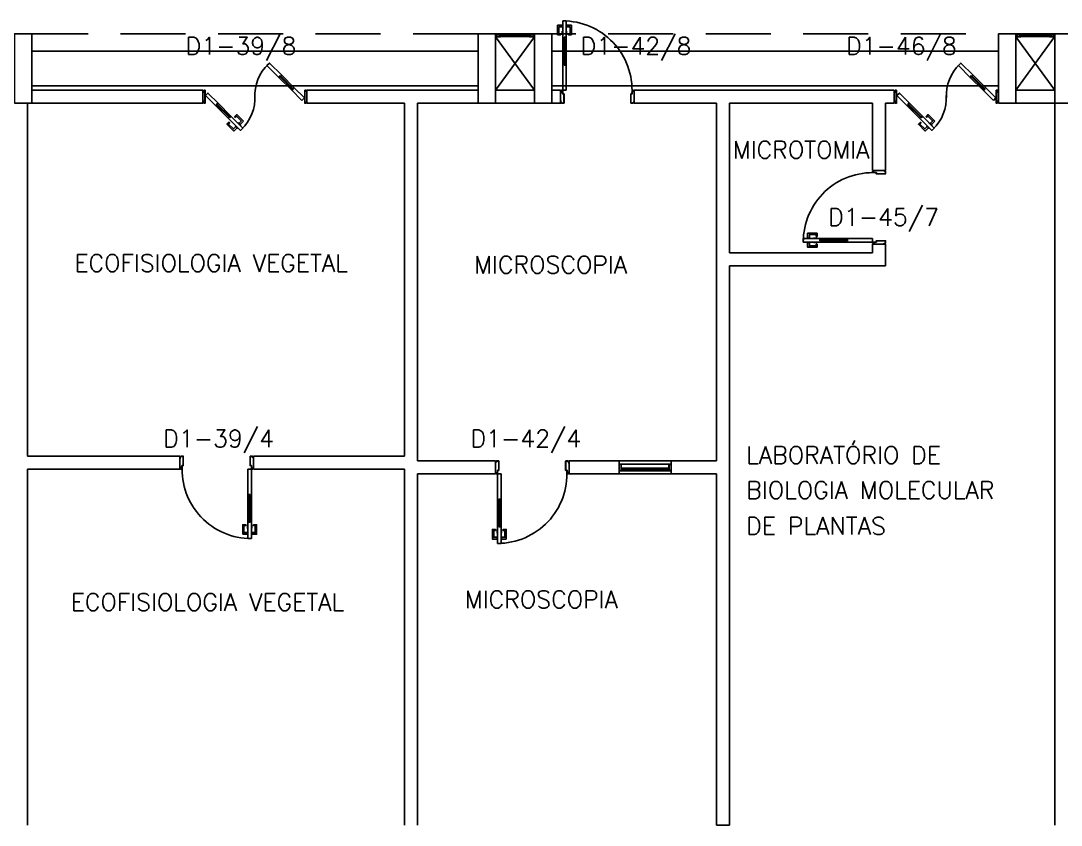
# Model space of a CAD drawing. Header units: millimetres. Extents: x 1887 to 2405, y 1100 to 1335.
# Drawn here: x 2173.48 to 2185.48, y 1165.6 to 1174.87 of the extents above; entities that cross this region are included whole.
import ezdxf

# ---------------------------------------------------------------- set-up
doc = ezdxf.new("R2010")
doc.units = ezdxf.units.MM
doc.linetypes.add('HIDDEN', pattern=[0.375, 0.25, -0.125])
for name, color, linetype in [('AR-ALV', 2, 'Continuous'), ('AR-ESQ', 1, 'Continuous'), ('AR-ESTC', 3, 'Continuous'), ('AR-PEITORIL', 1, 'Continuous'), ('AR-PORTA', 1, 'Continuous'), ('AR-PROJ', 1, 'HIDDEN'), ('AR-SHAFT', 1, 'Continuous'), ('DT-ESQ-BAGUETE-C', 2, 'Continuous'), ('DT-ESQ-BAGUETE-V', 1, 'Continuous'), ('DT-ESQ-CHAPA DOBRADA-V', 1, 'Continuous'), ('DT-ESQ-MARCO-V', 1, 'Continuous'), ('DT-ESQ-PERFIL CADEIRA-C', 2, 'Continuous'), ('DT-ESQ-PERFIL CADEIRA-V', 1, 'Continuous'), ('DT-ESQ-PERFIL U-C', 2, 'Continuous'), ('DT-ESQ-VENEZIANA-C', 2, 'Continuous'), ('DT-ESQ-VENEZIANA-V', 2, 'Continuous'), ('DT-ESQ-VIDRO-C', 2, 'Continuous'), ('ENDEREÇO', 2, 'Continuous'), ('maçaneta', 1, 'Continuous'), ('mov', 1, 'Continuous'), ('PM-PERFIL U-C', 2, 'Continuous'), ('PM-VIDRO', 1, 'Continuous'), ('pm1', 2, 'Continuous'), ('pm2', 2, 'Continuous'), ('TEXTO', 2, 'Continuous')]:
    doc.layers.add(name, color=color, linetype=linetype)
doc.styles.add('UNB-100', font='simplex.shx', dxfattribs={"height": 0.2})
doc.styles.add('UNB1-100', font='simplex.shx', dxfattribs={"height": 0.2})

# ---------------------------------------------------------------- blocks, each defined once
blk = doc.blocks.new('EF01-P')
at = {"layer": 'DT-ESQ-BAGUETE-C', "ltscale": 0.1}
for points in [[(0.002, 0.035), (0.015, 0.035), (0.015, 0.033), (0.002, 0.033), (0.002, 0.005), (0.015, 0.005), (0.015, 0.004), (0.002, 0.004, -0.414214), (0, 0.005), (0, 0.033, -0.414214)], [(0.448, 0.035), (0.435, 0.035), (0.435, 0.033), (0.448, 0.033), (0.448, 0.005), (0.435, 0.005), (0.435, 0.004), (0.448, 0.004, 0.414214), (0.45, 0.005), (0.45, 0.033, 0.414214)]]:
    blk.add_lwpolyline(points, format="xyb", close=True, dxfattribs=at)
at = {"layer": 'DT-ESQ-PERFIL CADEIRA-C', "color": 2, "ltscale": 0.1}
for points in [[(0.01, 0.002), (0.01, 0.003), (0.002, 0.003, 1), (0.002, 0), (0.015, 0, 0.414214), (0.016, 0.002), (0.016, 0.033), (0.043, 0.033)], [(0.407, 0.006), (0.432, 0.006), (0.432, 0.016), (0.433, 0.016), (0.433, 0.006, -0.414214), (0.432, 0.005), (0.407, 0.005), (0.394, 0.005, -1), (0.394, 0.008), (0.407, 0.008), (0.407, 0.02), (0.407, 0.032), (0.394, 0.032, -1), (0.394, 0.035), (0.407, 0.035), (0.433, 0.035, -0.414214), (0.435, 0.033), (0.435, 0.002), (0.448, 0.002)]]:
    blk.add_lwpolyline(points, format="xyb", dxfattribs=at)
at = {"layer": 'DT-ESQ-PERFIL CADEIRA-C', "ltscale": 0.1}
for points in [[(0.043, 0.006), (0.018, 0.006), (0.018, 0.016), (0.016, 0.016), (0.016, 0.006, 0.414214), (0.018, 0.005), (0.043, 0.005), (0.056, 0.005, 1), (0.056, 0.008), (0.043, 0.008), (0.043, 0.02), (0.043, 0.032), (0.056, 0.032, 1), (0.056, 0.035), (0.043, 0.035), (0.016, 0.035, 0.414214), (0.015, 0.033), (0.015, 0.002), (0.002, 0.002)], [(0.041, 0.02), (0.041, 0.032, -0.414214), (0.043, 0.033), (0.056, 0.033)], [(0.041, 0.02), (0.041, 0.008, 0.414214), (0.043, 0.006), (0.056, 0.006)], [(0.408, 0.02), (0.408, 0.032, 0.414214), (0.407, 0.033), (0.394, 0.033)], [(0.408, 0.02), (0.408, 0.008, -0.414214), (0.407, 0.006), (0.394, 0.006)], [(0.44, 0.002), (0.44, 0.003), (0.448, 0.003, -1), (0.448, 0), (0.435, 0, -0.414214), (0.433, 0.002), (0.433, 0.033), (0.407, 0.033)]]:
    blk.add_lwpolyline(points, format="xyb", dxfattribs=at)
at = {"layer": 'DT-ESQ-PERFIL CADEIRA-V', "ltscale": 0.1}
blk.add_line((0.015, 0), (0.435, 0), dxfattribs=at)
at = {"layer": 'DT-ESQ-VENEZIANA-C', "ltscale": 0.1}
for p, q in [((0.043, 0.011), (0.407, 0.011)), ((0.043, 0.009), (0.407, 0.009))]:
    blk.add_line(p, q, dxfattribs=at)
at = {"layer": 'DT-ESQ-VENEZIANA-V', "ltscale": 0.1}
blk.add_line((0.043, 0.031), (0.407, 0.031), dxfattribs=at)
blk = doc.blocks.new('EF03-P')
at = {"layer": 'DT-ESQ-BAGUETE-C', "ltscale": 0.1}
for points in [[(0.039, -0.05), (0.0255, -0.05), (0.0255, -0.0485), (0.039, -0.0485), (0.039, -0.0365), (0.0255, -0.0365), (0.0255, -0.035), (0.039, -0.035, -0.4142136), (0.0405, -0.0365), (0.0405, -0.0485, -0.4142136)], [(0.561, -0.05), (0.5745, -0.05), (0.5745, -0.0485), (0.561, -0.0485), (0.561, -0.0365), (0.5745, -0.0365), (0.5745, -0.035), (0.561, -0.035, 0.4142136), (0.5595, -0.0365), (0.5595, -0.0485, 0.4142136)]]:
    blk.add_lwpolyline(points, format="xyb", close=True, dxfattribs=at)
at = {"layer": 'DT-ESQ-BAGUETE-V', "ltscale": 0.1}
blk.add_line((0.561, -0.05), (0.039, -0.05), dxfattribs=at)
at = {"layer": 'DT-ESQ-CHAPA DOBRADA-V', "ltscale": 0.1}
blk.add_line((0.56, -0.067), (0.04, -0.067), dxfattribs=at)
at = {"layer": 'DT-ESQ-MARCO-V', "ltscale": 0.1}
for p, q in [((0.0235, -0.035), (0.5765, -0.035)), ((0.0235, -0.115), (0.5765, -0.115))]:
    blk.add_line(p, q, dxfattribs=at)
at = {"layer": 'DT-ESQ-PERFIL U-C', "ltscale": 0.1}
for points in [[(0.025, -0.0655), (0.025, -0.0655, 0.4142136), (0.0235, -0.067), (0.0235, -0.1135), (0.0015, -0.1135), (0.0015, -0.1), (0, -0.1), (0, -0.1135, 0.4142136), (0.0015, -0.115), (0.0235, -0.115, 0.4142136), (0.025, -0.1135), (0.025, -0.067), (0.04, -0.067, 1), (0.04, -0.064), (0.025, -0.064), (0.025, -0.0365, 0.4142136), (0.0235, -0.035), (0.0015, -0.035, 0.4142136), (0, -0.0365), (0, -0.05), (0.0015, -0.05), (0.0015, -0.0365), (0.0235, -0.0365), (0.0235, -0.064, 0.4142136), (0.025, -0.0655), (0.04, -0.0655)], [(0.575, -0.0655), (0.575, -0.0655, -0.4142136), (0.5765, -0.067), (0.5765, -0.1135), (0.5985, -0.1135), (0.5985, -0.1), (0.6, -0.1), (0.6, -0.1135, -0.4142136), (0.5985, -0.115), (0.5765, -0.115, -0.4142136), (0.575, -0.1135), (0.575, -0.067), (0.56, -0.067, -1), (0.56, -0.064), (0.575, -0.064), (0.575, -0.0365, -0.4142136), (0.5765, -0.035), (0.5985, -0.035, -0.4142136), (0.6, -0.0365), (0.6, -0.05), (0.5985, -0.05), (0.5985, -0.0365), (0.5765, -0.0365), (0.5765, -0.064, -0.4142136), (0.575, -0.0655), (0.56, -0.0655)]]:
    blk.add_lwpolyline(points, format="xyb", dxfattribs=at)
at = {"layer": 'DT-ESQ-VIDRO-C', "ltscale": 0.1}
blk.add_lwpolyline([(0.027, -0.062), (0.027, -0.052), (0.573, -0.052), (0.573, -0.062)], close=True, dxfattribs=at)
blk = doc.blocks.new('PM7B')
at = {"layer": 'maçaneta'}
for points in [[(0.732, -0.208), (0.771, -0.247), (0.785, -0.233), (0.758, -0.206, -0.414214), (0.758, -0.204), (0.813, -0.148), (0.827, -0.162), (0.834, -0.155), (0.81, -0.13)], [(0.806, -0.282), (0.845, -0.321), (0.923, -0.243), (0.898, -0.219), (0.891, -0.226), (0.905, -0.24), (0.849, -0.295, -0.414214), (0.847, -0.295), (0.82, -0.268)], [(0.845, -0.321), (0.806, -0.282), (0.82, -0.268), (0.847, -0.295, 0.414214), (0.849, -0.295), (0.905, -0.24), (0.891, -0.226), (0.898, -0.219), (0.923, -0.243)]]:
    blk.add_lwpolyline(points, format="xyb", close=True, dxfattribs=at)
for points in [[(0.792, -0.226), (0.764, -0.254), (0.767, -0.258), (0.795, -0.229)], [(0.792, -0.226), (0.764, -0.254), (0.767, -0.258), (0.795, -0.229)], [(0.827, -0.261), (0.799, -0.289), (0.795, -0.286), (0.824, -0.258)], [(0.827, -0.261), (0.799, -0.289), (0.795, -0.286), (0.824, -0.258)]]:
    blk.add_lwpolyline(points, close=True, dxfattribs=at)
at = {"layer": 'mov'}
for centre, start, end in [((0.099, 0.089), 356.8029, 46.3992), ((1.101, 0.061), 176.8029, 226.3992)]:
    blk.add_arc(centre, 0.501, start, end, dxfattribs=at)
at = {"layer": 'PM-PERFIL U-C'}
for p, q in [((0, 0.12), (0, 0.139)), ((0.002, 0.12), (0, 0.12)), ((0.001, 0.14), (0.01, 0.14)), ((0.01, 0.138), (0.002, 0.138)), ((0.002, 0.138), (0.002, 0.12)), ((0.01, 0.14), (0.01, 0.149)), ((0.012, 0.15), (0.023, 0.15)), ((0.023, 0.148), (0.012, 0.148)), ((0.012, 0.148), (0.012, 0.139)), ((0.023, 0.148), (0.023, 0.002)), ((0.025, 0.149), (0.025, 0.001)), ((1.175, 0.149), (1.175, 0.001)), ((1.188, 0.15), (1.176, 0.15)), ((1.177, 0.148), (1.188, 0.148)), ((1.177, 0.148), (1.177, 0.002)), ((1.188, 0.148), (1.188, 0.139)), ((1.189, 0.138), (1.198, 0.138)), ((1.19, 0.14), (1.19, 0.149)), ((1.198, 0.14), (1.19, 0.14)), ((1.198, 0.138), (1.198, 0.12)), ((1.198, 0.12), (1.2, 0.12)), ((1.2, 0.12), (1.2, 0.139)), ((0, 0.012), (0, 0.03)), ((0, 0.03), (0.002, 0.03)), ((0.01, 0.01), (0.001, 0.01)), ((0.002, 0.03), (0.002, 0.012)), ((0.002, 0.012), (0.01, 0.012)), ((0.01, 0.001), (0.01, 0.01)), ((0.012, 0.01), (0.012, 0.002)), ((0.012, 0.002), (0.023, 0.002)), ((0.023, 0), (0.012, 0)), ((1.188, 0.002), (1.177, 0.002)), ((1.176, 0), (1.188, 0)), ((1.188, 0.01), (1.188, 0.002)), ((1.198, 0.012), (1.189, 0.012)), ((1.19, 0.01), (1.198, 0.01)), ((1.19, 0.001), (1.19, 0.01)), ((1.198, 0.03), (1.198, 0.012)), ((1.2, 0.03), (1.198, 0.03)), ((1.2, 0.012), (1.2, 0.03))]:
    blk.add_line(p, q, dxfattribs=at)
for centre, start, end in [((0.001, 0.139), 90, 180), ((0.012, 0.149), 90, 180), ((0.01, 0.139), 270, 0), ((0.023, 0.149), 0, 90), ((1.176, 0.149), 90, 180), ((1.188, 0.149), 0, 90), ((1.189, 0.139), 180, 270), ((1.198, 0.139), 0, 90), ((0.001, 0.012), 180, 270), ((0.01, 0.01), 0, 90), ((0.012, 0.001), 180, 270), ((0.023, 0.001), 269.9386, 0), ((1.176, 0.001), 180, 270.0614), ((1.189, 0.01), 90, 180), ((1.188, 0.001), 270, 0), ((1.198, 0.012), 270, 0)]:
    blk.add_arc(centre, 0.0015, start, end, dxfattribs=at)
at = {"layer": 'PM-VIDRO'}
for p, q in [((0.161, 0.171), (0.302, 0.312)), ((0.309, 0.305), (0.168, 0.164)), ((0.891, -0.155), (1.032, -0.014)), ((1.039, -0.021), (0.898, -0.162))]:
    blk.add_line(p, q, dxfattribs=at)
at = {"layer": 'pm1'}
for p, q in [((0.302, 0.312), (0.291, 0.323)), ((0.302, 0.312), (0.309, 0.319)), ((0.327, 0.302), (0.309, 0.319)), ((0.316, 0.312), (0.309, 0.305)), ((0.32, 0.294), (0.309, 0.305)), ((0.327, 0.302), (0.32, 0.294)), ((0.03, 0.061), (0.15, 0.181)), ((0.178, 0.153), (0.058, 0.033)), ((0.15, 0.181), (0.161, 0.171)), ((0.154, 0.164), (0.161, 0.171)), ((0.171, 0.146), (0.154, 0.164)), ((0.168, 0.164), (0.161, 0.157)), ((0.168, 0.164), (0.178, 0.153)), ((0.178, 0.153), (0.171, 0.146)), ((0.058, 0.033), (0.03, 0.061)), ((1.022, -0.003), (1.029, 0.004)), ((1.029, 0.004), (1.046, -0.014)), ((1.032, -0.014), (1.039, -0.007)), ((1.046, -0.014), (1.039, -0.021)), ((0.873, -0.152), (0.88, -0.144)), ((0.873, -0.152), (0.891, -0.169)), ((0.88, -0.144), (0.891, -0.155)), ((0.884, -0.162), (0.891, -0.155)), ((0.898, -0.162), (0.891, -0.169)), ((0.898, -0.162), (0.909, -0.173))]:
    blk.add_line(p, q, dxfattribs=at)
for points in [[(0.291, 0.323), (0.433, 0.464), (0.461, 0.436), (0.32, 0.294)], [(1.032, -0.014), (1.022, -0.003), (1.142, 0.117), (1.17, 0.089), (1.05, -0.031), (1.039, -0.021)], [(0.909, -0.173), (0.767, -0.314), (0.739, -0.286), (0.873, -0.152)]]:
    blk.add_lwpolyline(points, dxfattribs=at)
at = {"layer": 'pm2'}
for p, q in [((0.15, 0.181), (0.291, 0.323)), ((0.32, 0.294), (0.178, 0.153)), ((0.88, -0.144), (1.022, -0.003)), ((1.05, -0.031), (0.909, -0.173))]:
    blk.add_line(p, q, dxfattribs=at)
blk = doc.blocks.new('PM3V-B')
at = {"layer": 'maçaneta'}
for points in [[(0.02, 0.9), (-0.035, 0.9), (-0.035, 0.79), (0, 0.79), (0, 0.8), (-0.02, 0.8), (-0.02, 0.879, -0.414214), (-0.018, 0.88), (0.02, 0.88)], [(0.125, 0.9), (0.07, 0.9), (0.07, 0.88), (0.109, 0.88, -0.414214), (0.11, 0.879), (0.11, 0.8), (0.09, 0.8), (0.09, 0.79), (0.125, 0.79)]]:
    blk.add_lwpolyline(points, format="xyb", close=True, dxfattribs=at)
for points in [[(0.02, 0.79), (0.02, 0.83), (0.025, 0.83), (0.025, 0.79)], [(0.07, 0.79), (0.07, 0.83), (0.065, 0.83), (0.065, 0.79)]]:
    blk.add_lwpolyline(points, close=True, dxfattribs=at)
at = {"layer": 'mov'}
blk.add_arc((0.025, 0.15), 0.8, 356.8472, 90, dxfattribs=at)
at = {"layer": 'PM-PERFIL U-C'}
for p, q in [((0, 0.12), (0, 0.139)), ((0.002, 0.12), (0, 0.12)), ((0.002, 0.14), (0.01, 0.14)), ((0.002, 0.138), (0.002, 0.12)), ((0.011, 0.138), (0.002, 0.138)), ((0.01, 0.14), (0.01, 0.149)), ((0.012, 0.15), (0.024, 0.15)), ((0.012, 0.148), (0.012, 0.14)), ((0.023, 0.148), (0.012, 0.148)), ((0.023, 0.109), (0.023, 0.148)), ((0.025, 0.15), (0.025, 0.109)), ((0.025, 0.149), (0.025, 0.109)), ((0.825, 0.149), (0.825, 0.109)), ((0.839, 0.15), (0.827, 0.15)), ((0.827, 0.148), (0.838, 0.148)), ((0.827, 0.109), (0.827, 0.148)), ((0.838, 0.148), (0.838, 0.14)), ((0.84, 0.14), (0.84, 0.149)), ((0.849, 0.14), (0.84, 0.14)), ((0.84, 0.138), (0.848, 0.138)), ((0.848, 0.138), (0.848, 0.12)), ((0.848, 0.12), (0.85, 0.12)), ((0.85, 0.12), (0.85, 0.139)), ((0, 0.03), (0.002, 0.03)), ((0, 0.012), (0, 0.03)), ((0.002, 0.03), (0.002, 0.012)), ((0.002, 0.012), (0.011, 0.012)), ((0.01, 0.01), (0.002, 0.01)), ((0.01, 0.002), (0.01, 0.01)), ((0.012, 0.011), (0.012, 0.002)), ((0.012, 0.002), (0.038, 0.002)), ((0.038, 0), (0.012, 0)), ((0.025, 0.109), (0.035, 0.109)), ((0.038, 0.109), (0.025, 0.109)), ((0.038, 0.107), (0.025, 0.107)), ((0.038, 0.107), (0.038, 0.002)), ((0.04, 0.108), (0.04, 0.002)), ((0.81, 0.108), (0.81, 0.002)), ((0.812, 0.109), (0.825, 0.109)), ((0.812, 0.107), (0.826, 0.107)), ((0.812, 0.107), (0.812, 0.002)), ((0.838, 0.002), (0.812, 0.002)), ((0.812, 0), (0.839, 0)), ((0.825, 0.109), (0.815, 0.109)), ((0.815, 0), (0.84, 0)), ((0.838, 0.011), (0.838, 0.002)), ((0.848, 0.012), (0.84, 0.012)), ((0.84, 0.01), (0.85, 0.01)), ((0.84, 0), (0.84, 0.01)), ((0.84, 0.002), (0.84, 0.01)), ((0.84, 0.01), (0.849, 0.01)), ((0.85, 0.03), (0.848, 0.03)), ((0.848, 0.03), (0.848, 0.012)), ((0.85, 0.012), (0.85, 0.03))]:
    blk.add_line(p, q, dxfattribs=at)
for centre, start, end in [((0.002, 0.139), 90, 180), ((0.012, 0.149), 90, 180), ((0.011, 0.14), 270, 0), ((0.024, 0.149), 360, 90), ((0.827, 0.149), 90, 180), ((0.84, 0.14), 180, 270), ((0.839, 0.149), 0, 90), ((0.849, 0.139), 0, 90), ((0.002, 0.012), 180, 270), ((0.012, 0.002), 180, 270), ((0.011, 0.011), 0, 90), ((0.025, 0.109), 180, 270), ((0.038, 0.002), 269.9386, 0), ((0.038, 0.108), 0, 90), ((0.812, 0.108), 90, 180), ((0.812, 0.002), 180, 270.0614), ((0.826, 0.109), 270, 0), ((0.84, 0.011), 90, 180), ((0.839, 0.002), 270, 0), ((0.849, 0.012), 270, 0)]:
    blk.add_arc(centre, 0.0015, start, end, dxfattribs=at)
at = {"layer": 'PM-VIDRO'}
for p, q in [((0.04, 0.45), (0.04, 0.75)), ((0.05, 0.75), (0.05, 0.45))]:
    blk.add_line(p, q, dxfattribs=at)
at = {"layer": 'pm1'}
for p, q in [((0.025, 0.95), (0.065, 0.95)), ((0.025, 0.75), (0.025, 0.95)), ((0.065, 0.95), (0.065, 0.76)), ((0.04, 0.75), (0.025, 0.75)), ((0.065, 0.76), (0.04, 0.76)), ((0.04, 0.75), (0.04, 0.76)), ((0.05, 0.76), (0.05, 0.75)), ((0.065, 0.75), (0.05, 0.75)), ((0.065, 0.76), (0.065, 0.75)), ((0.025, 0.15), (0.025, 0.45)), ((0.04, 0.45), (0.025, 0.45)), ((0.04, 0.44), (0.04, 0.45)), ((0.065, 0.44), (0.04, 0.44)), ((0.065, 0.45), (0.05, 0.45)), ((0.05, 0.45), (0.05, 0.44)), ((0.065, 0.45), (0.065, 0.44)), ((0.065, 0.44), (0.065, 0.15)), ((0.065, 0.15), (0.025, 0.15))]:
    blk.add_line(p, q, dxfattribs=at)
at = {"layer": 'pm2'}
for p, q in [((0.025, 0.45), (0.025, 0.75)), ((0.065, 0.75), (0.065, 0.45))]:
    blk.add_line(p, q, dxfattribs=at)
blk = doc.blocks.new('PM3V')
at = {"layer": 'maçaneta'}
for points in [[(0.02, 0.9), (-0.035, 0.9), (-0.035, 0.79), (0, 0.79), (0, 0.8), (-0.02, 0.8), (-0.02, 0.879, -0.414214), (-0.018, 0.88), (0.02, 0.88)], [(0.125, 0.9), (0.07, 0.9), (0.07, 0.88), (0.109, 0.88, -0.414214), (0.11, 0.879), (0.11, 0.8), (0.09, 0.8), (0.09, 0.79), (0.125, 0.79)]]:
    blk.add_lwpolyline(points, format="xyb", close=True, dxfattribs=at)
for points in [[(0.02, 0.79), (0.02, 0.83), (0.025, 0.83), (0.025, 0.79)], [(0.07, 0.79), (0.07, 0.83), (0.065, 0.83), (0.065, 0.79)]]:
    blk.add_lwpolyline(points, close=True, dxfattribs=at)
at = {"layer": 'mov'}
blk.add_arc((0.025, 0.15), 0.8, 356.8472, 90, dxfattribs=at)
at = {"layer": 'PM-PERFIL U-C'}
for p, q in [((0, 0.12), (0, 0.139)), ((0.002, 0.12), (0, 0.12)), ((0.002, 0.14), (0.01, 0.14)), ((0.002, 0.138), (0.002, 0.12)), ((0.011, 0.138), (0.002, 0.138)), ((0.01, 0.14), (0.01, 0.149)), ((0.012, 0.15), (0.024, 0.15)), ((0.012, 0.148), (0.012, 0.14)), ((0.023, 0.148), (0.012, 0.148)), ((0.023, 0.109), (0.023, 0.148)), ((0.025, 0.149), (0.025, 0.109)), ((0.825, 0.149), (0.825, 0.109)), ((0.839, 0.15), (0.827, 0.15)), ((0.827, 0.148), (0.838, 0.148)), ((0.827, 0.109), (0.827, 0.148)), ((0.838, 0.148), (0.838, 0.14)), ((0.84, 0.14), (0.84, 0.149)), ((0.849, 0.14), (0.84, 0.14)), ((0.84, 0.138), (0.848, 0.138)), ((0.848, 0.138), (0.848, 0.12)), ((0.848, 0.12), (0.85, 0.12)), ((0.85, 0.12), (0.85, 0.139)), ((0, 0.03), (0.002, 0.03)), ((0, 0.012), (0, 0.03)), ((0.002, 0.03), (0.002, 0.012)), ((0.002, 0.012), (0.011, 0.012)), ((0.01, 0.01), (0.002, 0.01)), ((0.01, 0.002), (0.01, 0.01)), ((0.012, 0.011), (0.012, 0.002)), ((0.012, 0.002), (0.038, 0.002)), ((0.038, 0), (0.012, 0)), ((0.038, 0.109), (0.025, 0.109)), ((0.038, 0.107), (0.025, 0.107)), ((0.038, 0.107), (0.038, 0.002)), ((0.04, 0.108), (0.04, 0.002)), ((0.81, 0.108), (0.81, 0.002)), ((0.812, 0.109), (0.825, 0.109)), ((0.812, 0.107), (0.826, 0.107)), ((0.812, 0.107), (0.812, 0.002)), ((0.838, 0.002), (0.812, 0.002)), ((0.812, 0), (0.839, 0)), ((0.838, 0.011), (0.838, 0.002)), ((0.848, 0.012), (0.84, 0.012)), ((0.84, 0.002), (0.84, 0.01)), ((0.84, 0.01), (0.849, 0.01)), ((0.85, 0.03), (0.848, 0.03)), ((0.848, 0.03), (0.848, 0.012)), ((0.85, 0.012), (0.85, 0.03))]:
    blk.add_line(p, q, dxfattribs=at)
for centre, start, end in [((0.002, 0.139), 90, 180), ((0.012, 0.149), 90, 180), ((0.011, 0.14), 270, 0), ((0.024, 0.149), 360, 90), ((0.827, 0.149), 90, 180), ((0.84, 0.14), 180, 270), ((0.839, 0.149), 0, 90), ((0.849, 0.139), 0, 90), ((0.002, 0.012), 180, 270), ((0.012, 0.002), 180, 270), ((0.011, 0.011), 0, 90), ((0.025, 0.109), 180, 270), ((0.038, 0.002), 269.9386, 0), ((0.038, 0.108), 0, 90), ((0.812, 0.108), 90, 180), ((0.812, 0.002), 180, 270.0614), ((0.826, 0.109), 270, 0), ((0.84, 0.011), 90, 180), ((0.839, 0.002), 270, 0), ((0.849, 0.012), 270, 0)]:
    blk.add_arc(centre, 0.0015, start, end, dxfattribs=at)
at = {"layer": 'PM-VIDRO'}
for p, q in [((0.04, 0.45), (0.04, 0.75)), ((0.05, 0.75), (0.05, 0.45))]:
    blk.add_line(p, q, dxfattribs=at)
at = {"layer": 'pm1'}
for p, q in [((0.025, 0.95), (0.065, 0.95)), ((0.025, 0.75), (0.025, 0.95)), ((0.065, 0.95), (0.065, 0.76)), ((0.04, 0.75), (0.025, 0.75)), ((0.065, 0.76), (0.04, 0.76)), ((0.04, 0.75), (0.04, 0.76)), ((0.05, 0.76), (0.05, 0.75)), ((0.065, 0.75), (0.05, 0.75)), ((0.065, 0.76), (0.065, 0.75)), ((0.025, 0.15), (0.025, 0.45)), ((0.04, 0.45), (0.025, 0.45)), ((0.04, 0.44), (0.04, 0.45)), ((0.065, 0.44), (0.04, 0.44)), ((0.065, 0.45), (0.05, 0.45)), ((0.05, 0.45), (0.05, 0.44)), ((0.065, 0.45), (0.065, 0.44)), ((0.065, 0.44), (0.065, 0.15)), ((0.065, 0.15), (0.025, 0.15))]:
    blk.add_line(p, q, dxfattribs=at)
at = {"layer": 'pm2'}
for p, q in [((0.025, 0.45), (0.025, 0.75)), ((0.065, 0.75), (0.065, 0.45)), ((0.025, 0.15), (0.025, 0.109)), ((0.025, 0.109), (0.035, 0.109)), ((0.825, 0.109), (0.815, 0.109)), ((0.815, 0), (0.84, 0)), ((0.84, 0.01), (0.85, 0.01)), ((0.84, 0), (0.84, 0.01))]:
    blk.add_line(p, q, dxfattribs=at)

msp = doc.modelspace()

# ---------------------------------------------------------------- linework, layer by layer
at = {"layer": 'AR-ALV'}
for p, q in [((2175.585, 1174.073), (2173.61, 1174.073)), ((2175.585, 1173.923), (2175.585, 1174.073)), ((2176.785, 1174.073), (2178.76, 1174.073)), ((2176.785, 1173.923), (2176.785, 1174.073)), ((2179.41, 1174.073), (2178.96, 1174.073)), ((2180.56, 1173.923), (2180.56, 1174.073)), ((2183.56, 1174.073), (2180.56, 1174.073)), ((2183.56, 1173.923), (2183.56, 1174.073)), ((2184.76, 1173.923), (2184.76, 1174.073)), ((2185.41, 1174.073), (2184.96, 1174.073)), ((2173.56, 1173.923), (2173.56, 1169.853)), ((2173.61, 1173.923), (2175.585, 1173.923)), ((2177.91, 1173.923), (2176.785, 1173.923)), ((2177.91, 1173.923), (2177.91, 1169.853)), ((2178.06, 1169.798), (2178.06, 1173.923)), ((2178.76, 1173.923), (2178.06, 1173.923)), ((2179.41, 1173.923), (2178.96, 1173.923)), ((2180.56, 1173.923), (2181.51, 1173.923)), ((2181.51, 1169.798), (2181.51, 1173.923)), ((2181.66, 1172.198), (2181.66, 1173.923)), ((2181.66, 1173.923), (2183.31, 1173.923)), ((2183.31, 1173.149), (2183.31, 1173.923)), ((2183.46, 1173.149), (2183.46, 1173.923)), ((2183.46, 1173.923), (2183.56, 1173.923)), ((2184.76, 1173.923), (2184.76, 1173.923)), ((2185.41, 1173.923), (2184.96, 1173.923)), ((2185.41, 1165.598), (2185.41, 1173.923)), ((2185.41, 1165.598), (2185.41, 1173.923)), ((2183.46, 1173.149), (2183.31, 1173.149)), ((2183.46, 1172.298), (2183.31, 1172.298)), ((2183.31, 1172.198), (2183.31, 1172.298)), ((2183.46, 1172.048), (2183.46, 1172.298)), ((2183.31, 1172.198), (2181.66, 1172.198)), ((2181.66, 1165.598), (2181.66, 1172.048)), ((2183.46, 1172.048), (2181.66, 1172.048)), ((2173.56, 1169.853), (2175.319, 1169.853)), ((2175.319, 1169.703), (2175.319, 1169.853)), ((2175.329, 1169.853), (2175.36, 1169.853)), ((2176.17, 1169.853), (2177.91, 1169.853)), ((2176.17, 1169.703), (2176.17, 1169.853)), ((2178.06, 1169.798), (2178.959, 1169.798)), ((2178.959, 1169.648), (2178.959, 1169.798)), ((2179.809, 1169.798), (2180.385, 1169.798)), ((2179.809, 1169.648), (2179.809, 1169.798)), ((2180.385, 1169.798), (2180.385, 1169.648)), ((2180.985, 1169.798), (2180.985, 1169.648)), ((2180.985, 1169.798), (2181.51, 1169.798)), ((2173.56, 1169.703), (2175.319, 1169.703)), ((2173.56, 1169.703), (2173.56, 1165.598)), ((2176.145, 1169.703), (2176.158, 1169.703)), ((2176.17, 1169.703), (2177.91, 1169.703)), ((2177.91, 1169.703), (2177.91, 1165.598)), ((2178.06, 1165.598), (2178.06, 1169.648)), ((2178.06, 1169.648), (2178.959, 1169.648)), ((2179.809, 1169.648), (2180.385, 1169.648)), ((2180.985, 1169.648), (2181.51, 1169.648)), ((2181.51, 1165.598), (2181.51, 1169.648)), ((2181.51, 1165.598), (2181.66, 1165.598))]:
    msp.add_line(p, q, dxfattribs=at)
msp.add_lwpolyline([(2179.61, 1173.923), (2179.71, 1173.923), (2179.71, 1174.073), (2179.61, 1174.073)], dxfattribs=at)
at = {"layer": 'AR-ESTC'}
for points in [[(2173.41, 1173.923), (2173.61, 1173.923), (2173.61, 1174.723), (2173.41, 1174.723)], [(2178.76, 1173.923), (2178.96, 1173.923), (2178.96, 1174.723), (2178.76, 1174.723)], [(2179.41, 1173.923), (2179.61, 1173.923), (2179.61, 1174.723), (2179.41, 1174.723)], [(2184.76, 1173.923), (2184.96, 1173.923), (2184.96, 1174.723), (2184.76, 1174.723)], [(2185.41, 1173.923), (2185.61, 1173.923), (2185.61, 1174.723), (2185.41, 1174.723)]]:
    msp.add_lwpolyline(points, close=True, dxfattribs=at)
at = {"layer": 'AR-PEITORIL'}
for p, q in [((2180.385, 1169.798), (2180.985, 1169.798)), ((2180.985, 1169.648), (2180.385, 1169.648))]:
    msp.add_line(p, q, dxfattribs=at)
at = {"layer": 'AR-PROJ', "ltscale": 3}
msp.add_line((2196.76, 1174.723), (2131.61, 1174.723), dxfattribs=at)
at = {"layer": 'AR-SHAFT'}
for p, q in [((2179.408, 1174.688), (2178.96, 1174.073)), ((2178.961, 1174.688), (2179.41, 1174.073)), ((2185.408, 1174.688), (2184.96, 1174.073)), ((2184.961, 1174.688), (2185.41, 1174.073)), ((2173.61, 1174.523), (2178.76, 1174.523)), ((2179.61, 1174.523), (2184.76, 1174.523)), ((2173.61, 1174.123), (2178.76, 1174.123)), ((2179.61, 1174.123), (2184.76, 1174.123))]:
    msp.add_line(p, q, dxfattribs=at)

# ---------------------------------------------------------------- block references
at = {"layer": 'AR-ESQ', "rotation": 180}
for p in [(2179.41, 1174.723), (2185.41, 1174.723)]:
    msp.add_blockref('EF01-P', p, dxfattribs=at)
at = {"layer": 'AR-PEITORIL', "rotation": 180}
msp.add_blockref('EF03-P', (2180.985, 1169.648), dxfattribs=at)
at = {"layer": 'AR-PORTA'}
msp.add_blockref('PM3V-B', (2179.71, 1173.923), dxfattribs=at)
at = {"layer": 'AR-PORTA', "xscale": -1}
for p in [(2176.785, 1173.923), (2184.76, 1173.923)]:
    msp.add_blockref('PM7B', p, dxfattribs=at)
at = {"layer": 'AR-PORTA'}
for p, rotation in [((2183.46, 1172.298), 90), ((2176.169, 1169.853), 180)]:
    msp.add_blockref('PM3V', p, dxfattribs=dict(at, rotation=rotation))
at = {"layer": 'AR-PORTA', "xscale": -1, "rotation": 180}
msp.add_blockref('PM3V', (2178.959, 1169.798), dxfattribs=at)

# ---------------------------------------------------------------- texts
at = {"layer": 'ENDEREÇO', "style": 'UNB1-100'}
for s, p in [('D1-39/8', (2175.386, 1174.484)), ('D1-42/8', (2179.942, 1174.484)), ('D1-46/8', (2183.004, 1174.484)), ('D1-45/7', (2182.798, 1172.511)), ('D1-39/4', (2175.128, 1169.957)), ('D1-42/4', (2178.672, 1169.957))]:
    msp.add_text(s, height=0.2, dxfattribs=at).set_placement(p)
at = {"layer": 'TEXTO', "style": 'UNB-100'}
for s, p in [('MICROTOMIA', (2181.698, 1173.286)), ('ECOFISIOLOGIA VEGETAL', (2174.103, 1171.98)), ('MICROSCOPIA', (2178.714, 1171.961)), ('LABORATÓRIO DE ', (2181.852, 1169.766)), ('BIOLOGIA MOLECULAR', (2181.852, 1169.363)), ('DE PLANTAS', (2181.852, 1168.949)), ('ECOFISIOLOGIA VEGETAL', (2174.061, 1168.071)), ('MICROSCOPIA', (2178.607, 1168.101))]:
    msp.add_text(s, height=0.2, dxfattribs=at).set_placement(p)

doc.saveas('drawing.dxf')
